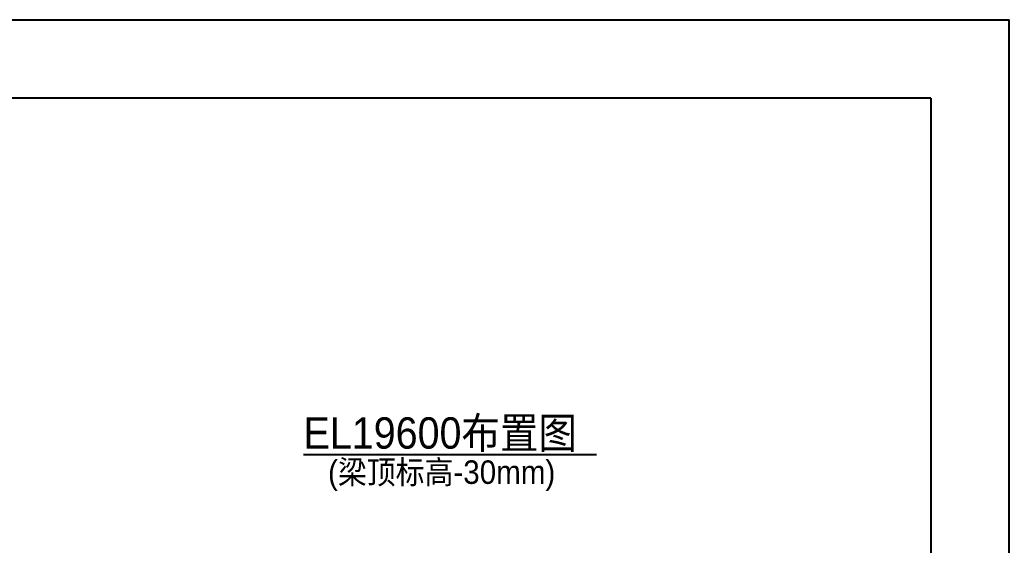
# Model space of a CAD drawing. Header units: millimetres. Extents: x 0 to 594, y 0 to 420.
# Drawn here: x 467.8 to 594, y 352.9 to 420 of the extents above; entities that cross this region are included whole.
import ezdxf

# ---------------------------------------------------------------- set-up
doc = ezdxf.new("R2010")
doc.units = ezdxf.units.MM
doc.header["$MEASUREMENT"] = 0
doc.linetypes.add('XKITLINE00', pattern=[0])
doc.layers.add('view', color=7, linetype='Continuous')
doc.styles.add('STYLE_1', font='ARIAL.TTF', dxfattribs={"height": 0.2})

# ---------------------------------------------------------------- blocks, each defined once
blk = doc.blocks.new('*D0')
at = {"color": 1, "linetype": 'XKITLINE00'}
for p in [(0, 420), (594, 0)]:
    blk.add_line(p, (594, 420), dxfattribs=at)
at = {"color": 0, "linetype": 'XKITLINE00'}
for q in [(25, 410), (584, 10)]:
    blk.add_line((584, 410), q, dxfattribs=at)
blk = doc.blocks.new('*D82')
at = {"layer": 'view', "color": 1, "linetype": 'XKITLINE00'}
blk.add_line((530.45, 1503.65), (567.8, 1503.65), dxfattribs=at)
at = {"layer": 'view', "color": 1, "style": 'STYLE_1', "width": 0.9}
for s, height, p in [('EL19600布置图', 4, (530.45, 1504.4)), ('(梁顶标高-30mm)', 3, (533.57, 1499.9))]:
    blk.add_text(s, height=height, dxfattribs=at).set_placement(p)

msp = doc.modelspace()

# ---------------------------------------------------------------- block references
msp.add_blockref('*D0', (0, 0))
at = {"layer": 'view'}
msp.add_blockref('*D82', (-26.43, -1139.15), dxfattribs=at)

doc.saveas('drawing.dxf')
